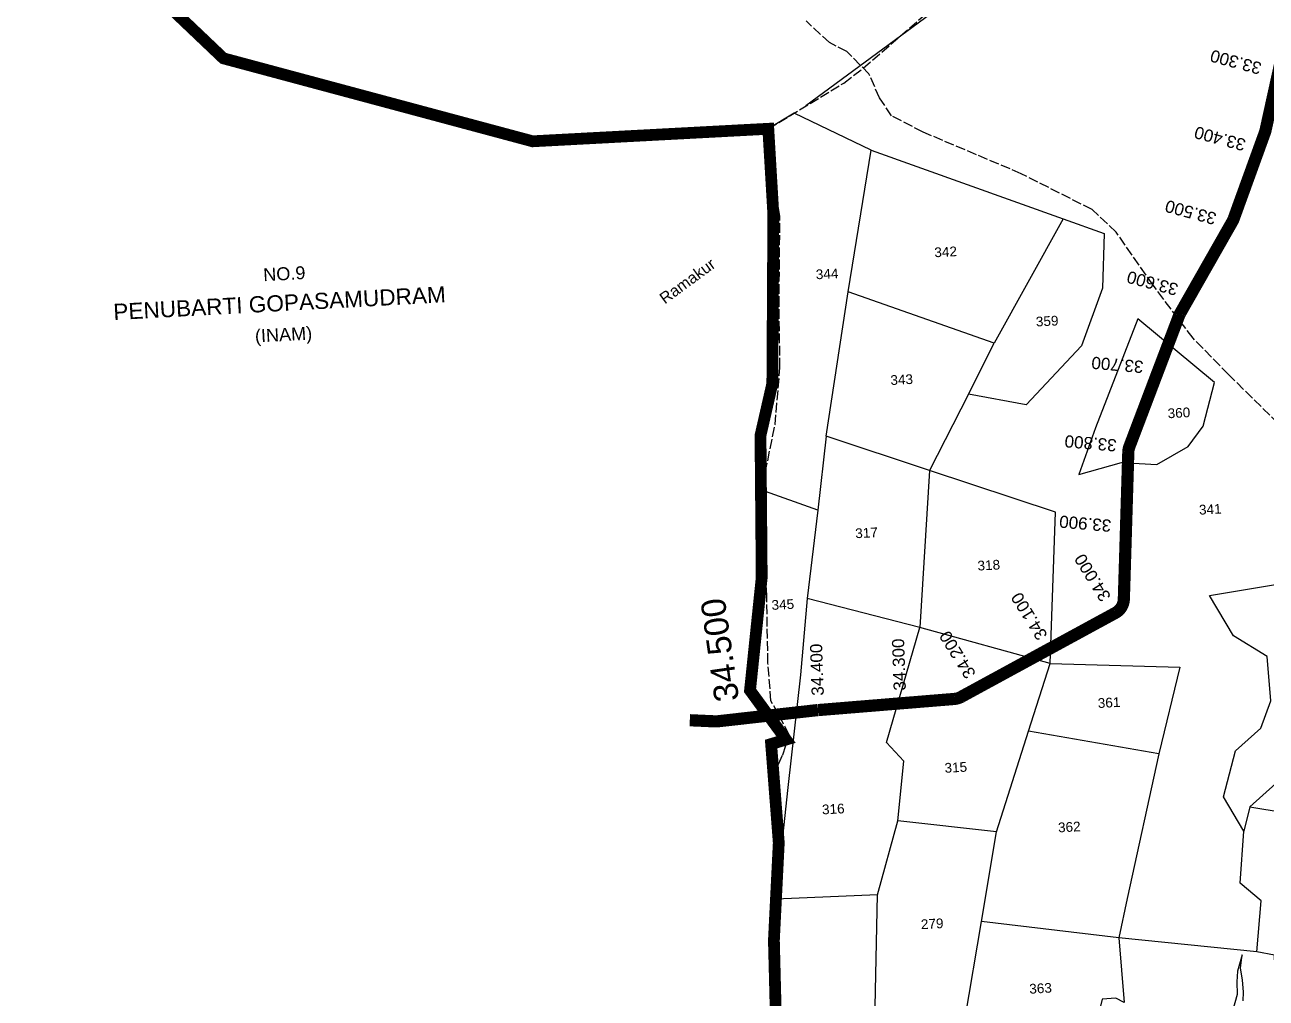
# Model space of a CAD drawing. Header units: inches. Extents: x 333501 to 344855, y 1583704 to 1591724.
# Drawn here: x 338131 to 339659, y 1587839 to 1589036 of the extents above; entities that cross this region are included whole.
import ezdxf

# ---------------------------------------------------------------- set-up
doc = ezdxf.new("R2010")
doc.units = ezdxf.units.IN
doc.header["$MEASUREMENT"] = 0
for name, pattern in [('ACAD_ISO02W100', [15, 12, -3]), ('ACAD_ISO03W100', [30, 12, -18]), ('BORDER', [1.75, 0.5, -0.25, 0.5, -0.25, 0, -0.25])]:
    doc.linetypes.add(name, pattern=pattern)
for name, color, linetype in [('BLOCK', 7, 'Continuous'), ('CARTTRACK', 30, 'ACAD_ISO02W100'), ('NALA', 4, 'Continuous'), ('SURVEY_BND', 7, 'Continuous'), ('SURVEY_NO', 7, 'Continuous')]:
    doc.layers.add(name, color=color, linetype=linetype)
doc.layers.add('VILL_BOUNDARY', color=6, linetype='BORDER', lineweight=30)
doc.styles.get("Standard").update_dxf_attribs({"font": 'arial.ttf'})

msp = doc.modelspace()

# ---------------------------------------------------------------- linework, layer by layer
at = {"layer": 'BLOCK', "color": 1, "const_width": 15}
msp.add_lwpolyline([(338949.2, 1588180.5), (338980.4, 1588179.1, 0.039208), (338983.6, 1588179.2), (339106.7, 1588193, -0.00758), (339107.3, 1588193), (339274.8, 1588206.7, 0.104654), (339282.7, 1588209), (339472.9, 1588312.5, 0.266524), (339483.4, 1588329.5), (339488.9, 1588510.6, -0.083222), (339490.2, 1588517.1), (339551.5, 1588678.6, -0.03866), (339552.8, 1588681.3), (339617.2, 1588794.5, 0.042431), (339618.6, 1588797.6), (339657.5, 1588905), (339657.5, 1588905), (339690.6, 1589055.3, -0.044474)], format="xyb", dxfattribs=at)
at = {"layer": 'BLOCK', "color": 2}
for p in [(339649.3, 1588882.3), (339613.9, 1588788.8), (339564.5, 1588701.9), (339525.5, 1588610.1), (339490, 1588516.6), (339486, 1588416.7), (339479.1, 1588317.7), (339392.2, 1588268.6), (339304.4, 1588220.8), (339208, 1588201.2), (339108.4, 1588193.1), (339009, 1588182)]:
    msp.add_point(p, dxfattribs=at)
at = {"layer": 'CARTTRACK'}
for points in [[(339045.8, 1588908.2), (339138.7, 1588964.4), (339162.7, 1588982.9), (339270.1, 1589075.9), (339407.8, 1589186.8), (339572.4, 1589327.6), (339617.9, 1589444.5), (339671.1, 1589564.2), (339725.2, 1589677.6), (339758.7, 1589746), (339832.1, 1589896.9), (339894.3, 1590017.2), (339960.3, 1590147.3), (340022.7, 1590288.2), (340055.8, 1590395.6), (340061.1, 1590458.1), (340049.4, 1590528.5), (340045.8, 1590583.9), (340065.3, 1590685.7), (340090.5, 1590829), (340125.6, 1590968.3), (340137.6, 1591015.4)], [(339673.6, 1588545.3), (339612.3, 1588605.7), (339568.6, 1588650.4), (339519.3, 1588715.7), (339474.1, 1588780.9), (339444.4, 1588808.7), (339357.2, 1588852.9), (339236.5, 1588904), (339197.5, 1588924.2), (339182.8, 1588946.1), (339169.6, 1588975.9), (339142.5, 1589003.1), (339121.2, 1589014.2), (339092.3, 1589040.9)], [(339052.3, 1588112.8), (339063.6, 1588138), (339071.3, 1588162.4), (339058.7, 1588187.7), (339049.1, 1588204.2), (339045.4, 1588250.9), (339043.8, 1588331.6), (339042.5, 1588411.1), (339042.1, 1588485.1), (339054.1, 1588544.3), (339060.2, 1588614.3), (339059.1, 1588690.2), (339060, 1588800.7), (339048.2, 1588868)]]:
    msp.add_lwpolyline(points, dxfattribs=at)
at = {"layer": 'NALA'}
msp.add_lwpolyline([(339630.4, 1587835.3), (339630.8, 1587845.9), (339629.3, 1587861), (339626.9, 1587875.6), (339629, 1587891.8), (339623.2, 1587871.8), (339622.5, 1587858.7), (339622.8, 1587843), (339617.2, 1587822.4)], dxfattribs=at)
at = {"layer": 'SURVEY_BND'}
for points in [[(340163.2, 1587642.4), (340145.1, 1587710.3), (340079.6, 1587867.4), (340083.3, 1587872.2), (340043.6, 1587982.1), (339988.9, 1588146.9), (339940.9, 1588280.5), (339892.7, 1588422.1), (339851.5, 1588547.1), (339825.3, 1588614.9), (339783.9, 1588731.1), (339748.3, 1588834.2), (339709.7, 1588941.4), (339677.4, 1589042), (339646.4, 1589118.4), (339599.3, 1589216.8), (339556.9, 1589301.4), (339444.4, 1589208.2), (339332.8, 1589113.9), (339092.2, 1588936.3)], [(339117.1, 1588530.1), (339144.2, 1588707.5), (339172.6, 1588881.8), (339077.8, 1588927.6), (339045.8, 1588908.2)], [(339172.6, 1588881.8), (339408.8, 1588797.5), (339323.9, 1588644.3), (339144.2, 1588707.5)], [(339408.8, 1588797.5), (339459.3, 1588779.3), (339457, 1588712.1), (339431.4, 1588641.3), (339363.3, 1588568.7), (339292.1, 1588581.8), (339323.9, 1588644.3)], [(339428.1, 1588482.7), (339480.5, 1588497.8), (339524.2, 1588495.1), (339562.7, 1588517.1), (339581.2, 1588542.5), (339594.9, 1588596.1), (339500.6, 1588674.3), (339448.7, 1588540.1), (339428.1, 1588482.7)], [(339292.1, 1588581.8), (339244.4, 1588487.7)], [(339244.4, 1588487.7), (339117.1, 1588530.1), (339106.8, 1588438.8), (339036.8, 1588463.8)], [(339392.7, 1588250.1), (339399.2, 1588436.6), (339244.4, 1588487.7), (339232.2, 1588294.6)], [(339106.8, 1588438.8), (339093.7, 1588330.1)], [(339647.1, 1587895.7), (339652.5, 1587958.2), (339626.6, 1587980.1), (339631.1, 1588044), (339606.1, 1588086.2), (339620.9, 1588142.8), (339652, 1588170.7), (339664.2, 1588204.4), (339659.9, 1588258.9), (339618.5, 1588284.3), (339589, 1588333.8), (339758.2, 1588362.1), (339800.2, 1588219.9), (339801.8, 1588215.5), (339716.2, 1588237.5), (339706.6, 1588135.2), (339638.3, 1588074), (339631.1, 1588044)], [(339180.1, 1587965.6), (339205.1, 1588056.7), (339212.5, 1588130.2), (339191.3, 1588153.3), (339232.2, 1588294.6), (339093.7, 1588330.1), (339085.4, 1588236.5), (339070, 1588097.7), (339055.2, 1587960.4)], [(339326.5, 1588043.2), (339366.2, 1588166.9), (339392.7, 1588250.1), (339232.2, 1588294.6)], [(339392.7, 1588250.1), (339552.2, 1588245.9), (339526.4, 1588139.2), (339366.2, 1588166.9)], [(339526.4, 1588139.2), (339487.4, 1587961.3), (339477.4, 1587912.7), (339308, 1587932.9)], [(339638.3, 1588074), (339720.7, 1588060.6), (339722, 1588091.6), (339771.6, 1588087.7), (339752.3, 1587957), (339744.3, 1587880.3), (339669, 1587891.3)], [(339287.9, 1587814), (339308, 1587932.9), (339326.5, 1588043.2), (339205.1, 1588056.7)], [(339055.8, 1587787.5), (339071.5, 1587709.8), (339170.9, 1587709.5), (339170.8, 1587783), (339177.4, 1587828.2), (339180.1, 1587965.6), (339055.2, 1587960.4)], [(339477.4, 1587912.7), (339483.7, 1587833.1), (339473.7, 1587838.6), (339456.8, 1587837.3), (339442.5, 1587778.7), (339402.8, 1587779.8), (339293.4, 1587766.7)], [(339516.6, 1587603.5), (339500.5, 1587558.2), (339691.2, 1587515.7), (339684.8, 1587602.9), (339672.6, 1587784.3), (339669, 1587891.3), (339647.1, 1587895.7), (339477.4, 1587912.7)]]:
    msp.add_lwpolyline(points, dxfattribs=at)
at = {"layer": 'VILL_BOUNDARY', "color": 6, "linetype": 'ACAD_ISO03W100', "lineweight": -2, "ltscale": 3, "const_width": 14.5}
msp.add_lwpolyline([(339055.8, 1587787.5), (339052.7, 1587909.6), (339058.7, 1588029.8), (339049.3, 1588151.2), (339067.6, 1588156.7), (339023.3, 1588217.2), (339037.7, 1588356), (339036.2, 1588530.9), (339050.8, 1588594.8), (339052, 1588803), (339045.8, 1588908.2), (338755.7, 1588892.8), (338375.1, 1588994.9), (338138, 1589220.4)], dxfattribs=at)

# ---------------------------------------------------------------- texts
at = {"layer": 'BLOCK', "color": 0}
for s, rotation, p in [('33.300', 164.876, (339654.1, 1588989.1)), ('33.400', 164.876, (339634.6, 1588894.9)), ('33.500', 164.876, (339598.6, 1588804.2)), ('33.600', 164.876, (339551.5, 1588717)), ('33.700', 175.0303, (339508.1, 1588622.4)), ('33.800', 175.0303, (339475.1, 1588525.9)), ('33.900', 175.0303, (339468.5, 1588427)), ('34.000', 121.8274, (339468.1, 1588332.5)), ('34.100', 121.8274, (339390.1, 1588285.1)), ('34.300', 92.0096, (339215.1, 1588217.2)), ('34.200', 121.8274, (339301.9, 1588237.7)), ('34.400', 92.0096, (339114.2, 1588210.9))]:
    msp.add_text(s, height=15, rotation=rotation, dxfattribs=at).set_placement(p)
at = {"layer": 'BLOCK', "color": 1}
msp.add_text('34.500', height=30, rotation=98.1301, dxfattribs=at).set_placement((339010, 1588205.5))
at = {"layer": 'SURVEY_NO'}
for s, height, rotation, p in [('342', 11.95, 3.0716, (339250.5, 1588750.1)), ('NO.9', 15.94, 3.0716, (338424.6, 1588720.6)), ('Ramakur', 13.94, 36.2838, (338918.5, 1588691.9)), ('344', 11.95, 3.0716, (339104.6, 1588723)), ('PENUBARTI GOPASAMUDRAM', 19.919, 3.0716, (338240.2, 1588672.8)), ('359', 11.95, 3.0716, (339375.4, 1588664.9)), ('(INAM)', 15.94, 3.0716, (338414.4, 1588645.2)), ('343', 11.95, 3.0716, (339196.4, 1588592.9)), ('360', 11.95, 3.0716, (339537.6, 1588552)), ('341', 11.95, 3.0716, (339576.2, 1588433.4)), ('317', 11.95, 3.0716, (339153.1, 1588404.4)), ('318', 11.95, 3.0716, (339303.6, 1588364.6)), ('345', 11.95, 3.0716, (339050.1, 1588316.2)), ('361', 11.95, 3.0716, (339451.6, 1588195.5)), ('315', 11.95, 3.0716, (339263, 1588115.8)), ('316', 11.95, 3.0716, (339112.2, 1588064.6)), ('362', 11.95, 3.0716, (339402.7, 1588042.5)), ('279', 11.95, 3.0716, (339233.9, 1587923.4)), ('363', 11.95, 3.0716, (339367.3, 1587844))]:
    msp.add_text(s, height=height, rotation=rotation, dxfattribs=at).set_placement(p)

doc.saveas('drawing.dxf')
